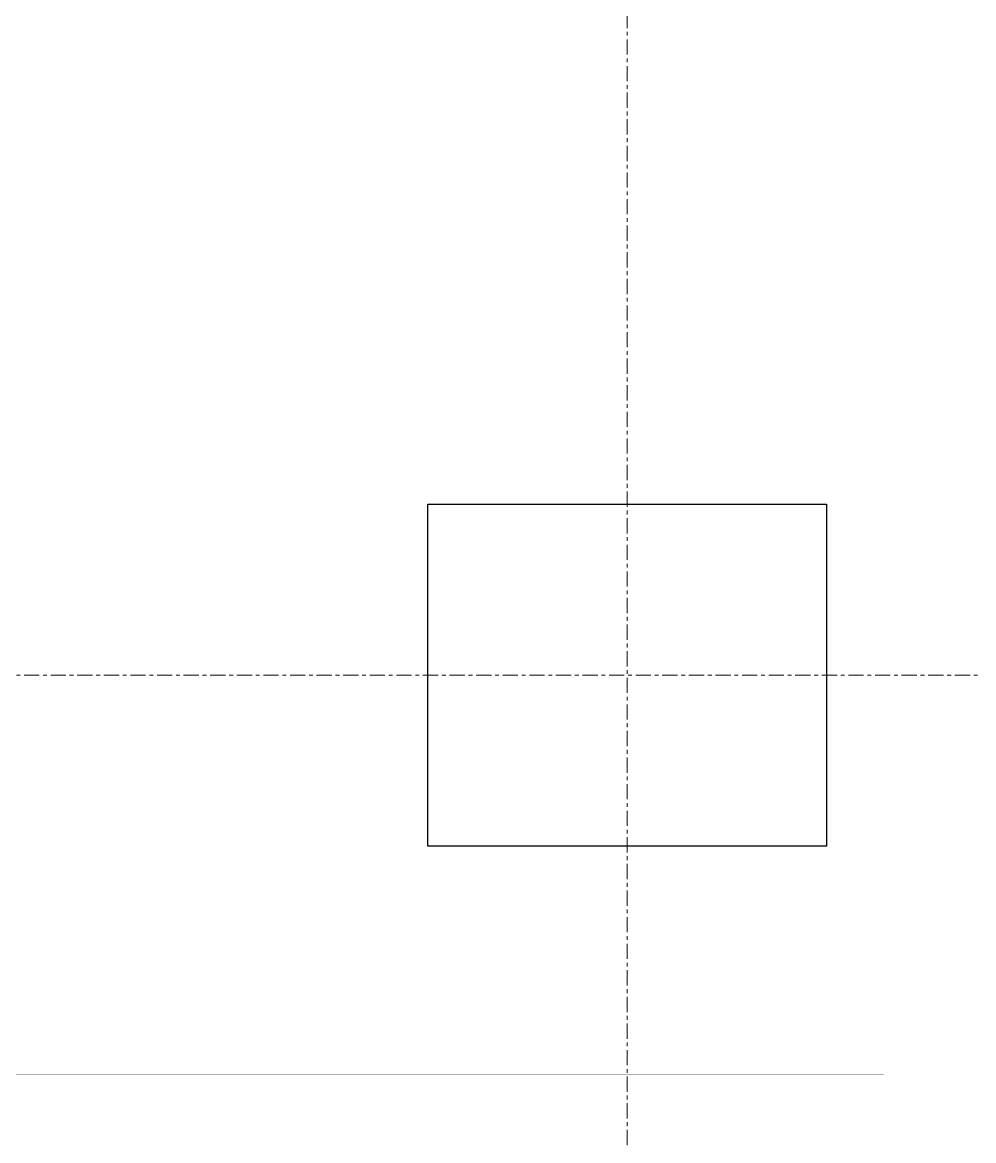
# Model space of a CAD drawing. Extents: x -15449 to 597104, y -1239737 to 53667.
# Drawn here: x 481230 to 486238, y -134986 to -129099 of the extents above; entities that cross this region are included whole.
import ezdxf

# ---------------------------------------------------------------- set-up
doc = ezdxf.new("R2010")
doc.units = 0
doc.header["$LTSCALE"] = 8
doc.linetypes.add('IDA - Grid Line', pattern=[3500, 2000, -500, 500, -500])
doc.layers.get('0').update_dxf_attribs({"color": 1, "linetype": 'CONTINUOUS'})
doc.layers.add('000_CTCI_CSA', color=7, linetype='CONTINUOUS')
doc.layers.add('000_CTCI_EE', color=200, linetype='CONTINUOUS')
doc.layers.add('A-_ANOTGRID_E', color=7, linetype='CONTINUOUS', lineweight=9)

# ---------------------------------------------------------------- blocks, each defined once
blk = doc.blocks.new('column grid')
at = {"color": 252, "elevation": 0}
blk.add_lwpolyline([(-36454.4, -82339.4), (-34354.4, -82339.4), (-34354.4, -84139.4), (-36454.4, -84139.4)], close=True, dxfattribs=at)
at = {"layer": 'A-_ANOTGRID_E', "color": 8, "linetype": 'IDA - Grid Line', "ltscale": 0.005, "true_color": 0x808080}
for p, q in [((-35404.4, 9427, 0), (-35404.4, -120414.2, 0)), ((29680.4, -83238.8, 0), (-104784.6, -83238.8, 0))]:
    blk.add_line(p, q, dxfattribs=at)
blk = doc.blocks.new('CTCI_Building Footprint and Grid')
at = {"color": 252}
blk.add_blockref('column grid', (1987651, -866033, 0), dxfattribs=at)

msp = doc.modelspace()

# ---------------------------------------------------------------- linework, layer by layer
at = {"layer": '000_CTCI_EE', "color": 252, "lineweight": 20, "const_width": 1, "elevation": 0}
msp.add_lwpolyline([(485763.9769, -134635.4228), (485763.9769, -143635.4228), (479763.9769, -143635.4228), (479763.9769, -134635.4228), (485763.9769, -134635.4228)], dxfattribs=at)

# ---------------------------------------------------------------- block references
at = {"layer": '000_CTCI_CSA', "color": 2}
msp.add_blockref('CTCI_Building Footprint and Grid', (-1467832.5298, 816737), dxfattribs=at)

doc.saveas('drawing.dxf')
